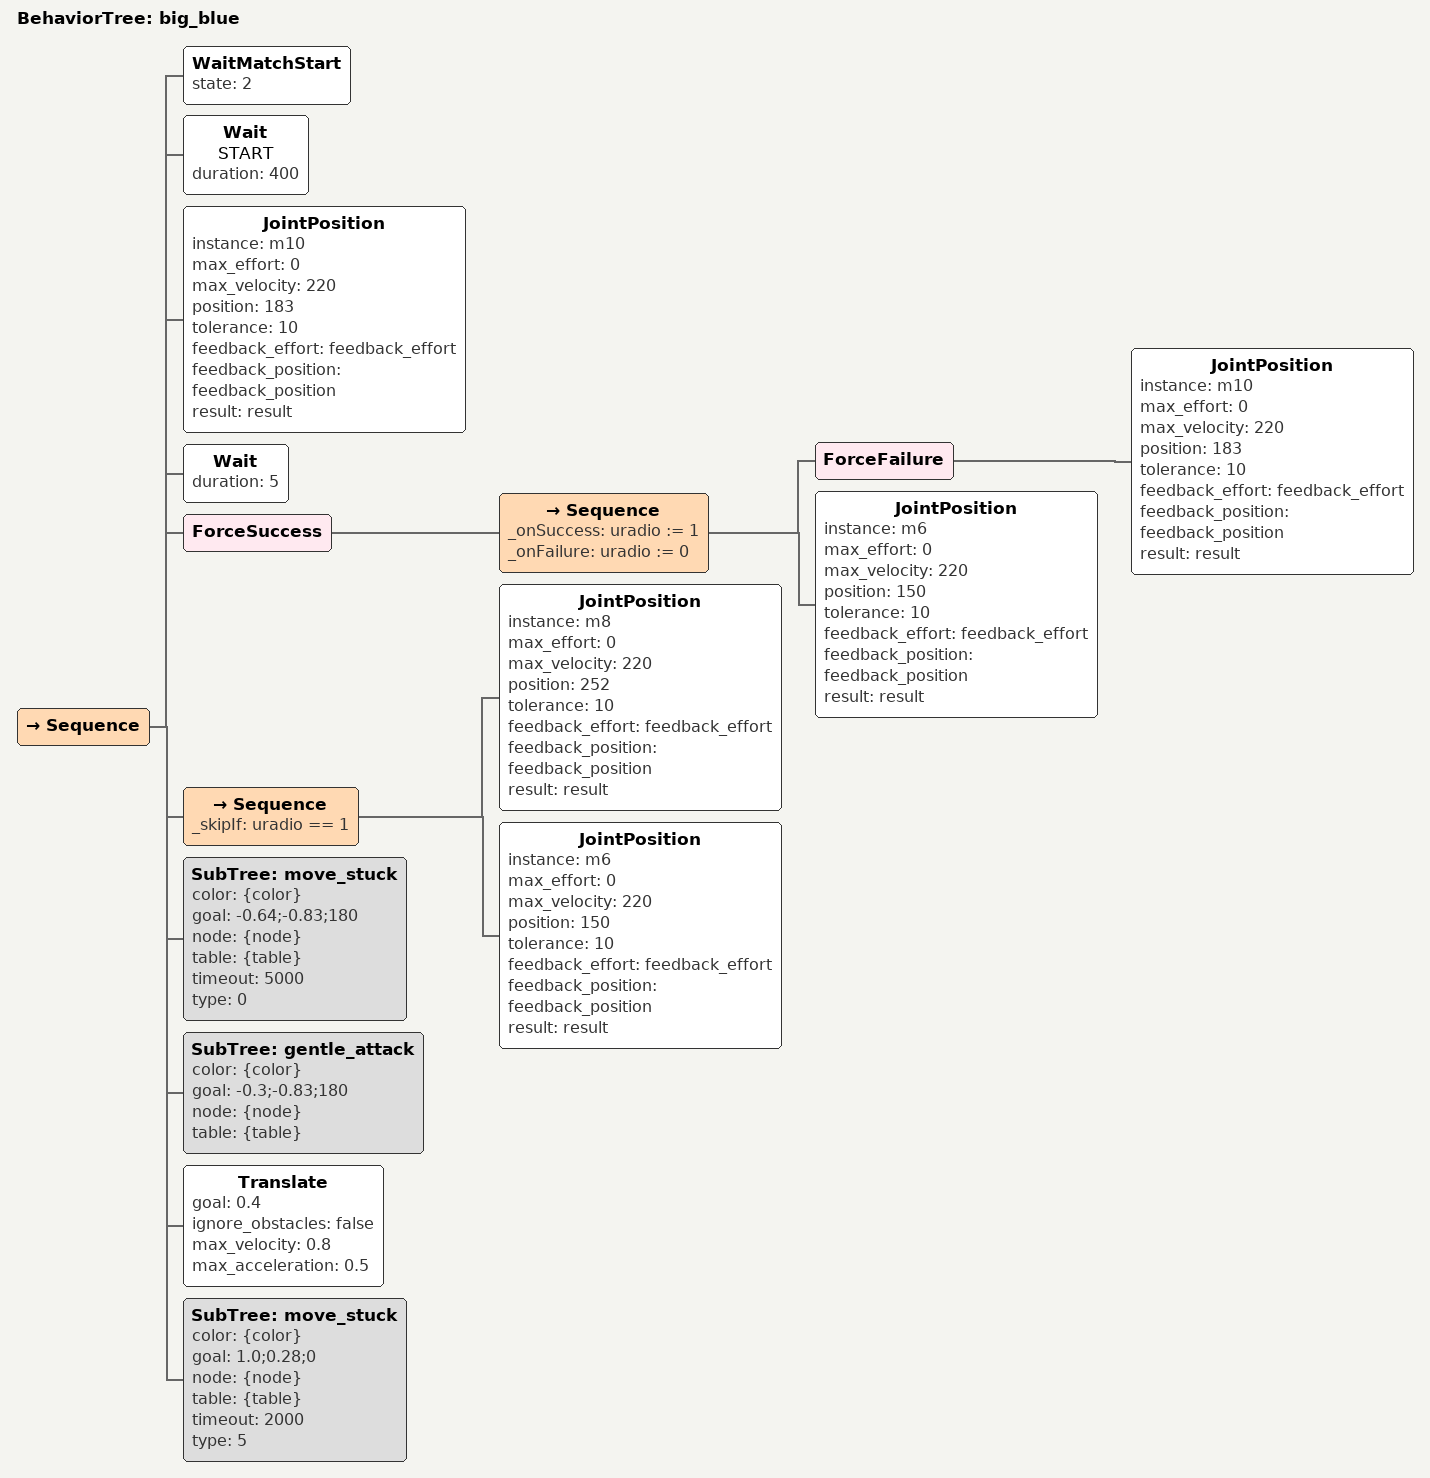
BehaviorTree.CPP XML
<?xml version="1.0" encoding="UTF-8"?>
<root BTCPP_format="4">
  <BehaviorTree ID="big_blue">
    <Sequence>
      <WaitMatchStart state="2"/>
      <Wait name="START"
            duration="400"/>
      <JointPosition instance="m10"
                     max_effort="0"
                     max_velocity="220"
                     position="183"
                     tolerance="10"
                     feedback_effort="feedback_effort"
                     feedback_position="feedback_position"
                     result="result"/>
      <Wait duration="5"/>
      <ForceSuccess>
        <Sequence _onSuccess="uradio := 1"
                  _onFailure="uradio := 0">
          <ForceFailure>
            <JointPosition instance="m10"
                           max_effort="0"
                           max_velocity="220"
                           position="183"
                           tolerance="10"
                           feedback_effort="feedback_effort"
                           feedback_position="feedback_position"
                           result="result"/>
          </ForceFailure>
          <JointPosition instance="m6"
                         max_effort="0"
                         max_velocity="220"
                         position="150"
                         tolerance="10"
                         feedback_effort="feedback_effort"
                         feedback_position="feedback_position"
                         result="result"/>
        </Sequence>
      </ForceSuccess>
      <Sequence _skipIf="uradio == 1">
        <JointPosition instance="m8"
                       max_effort="0"
                       max_velocity="220"
                       position="252"
                       tolerance="10"
                       feedback_effort="feedback_effort"
                       feedback_position="feedback_position"
                       result="result"/>
        <JointPosition instance="m6"
                       max_effort="0"
                       max_velocity="220"
                       position="150"
                       tolerance="10"
                       feedback_effort="feedback_effort"
                       feedback_position="feedback_position"
                       result="result"/>
      </Sequence>
      <SubTree ID="move_stuck"
               color="{color}"
               goal="-0.64;-0.83;180"
               node="{node}"
               table="{table}"
               timeout="5000"
               type="0"/>
      <SubTree ID="gentle_attack"
               color="{color}"
               goal="-0.3;-0.83;180"
               node="{node}"
               table="{table}"/>
      <Translate goal="0.4"
                 ignore_obstacles="false"
                 max_velocity="0.8"
                 max_acceleration="0.5"/>
      <SubTree ID="move_stuck"
               color="{color}"
               goal="1.0;0.28;0"
               node="{node}"
               table="{table}"
               timeout="2000"
               type="5"/>
    </Sequence>
  </BehaviorTree>

</root>
